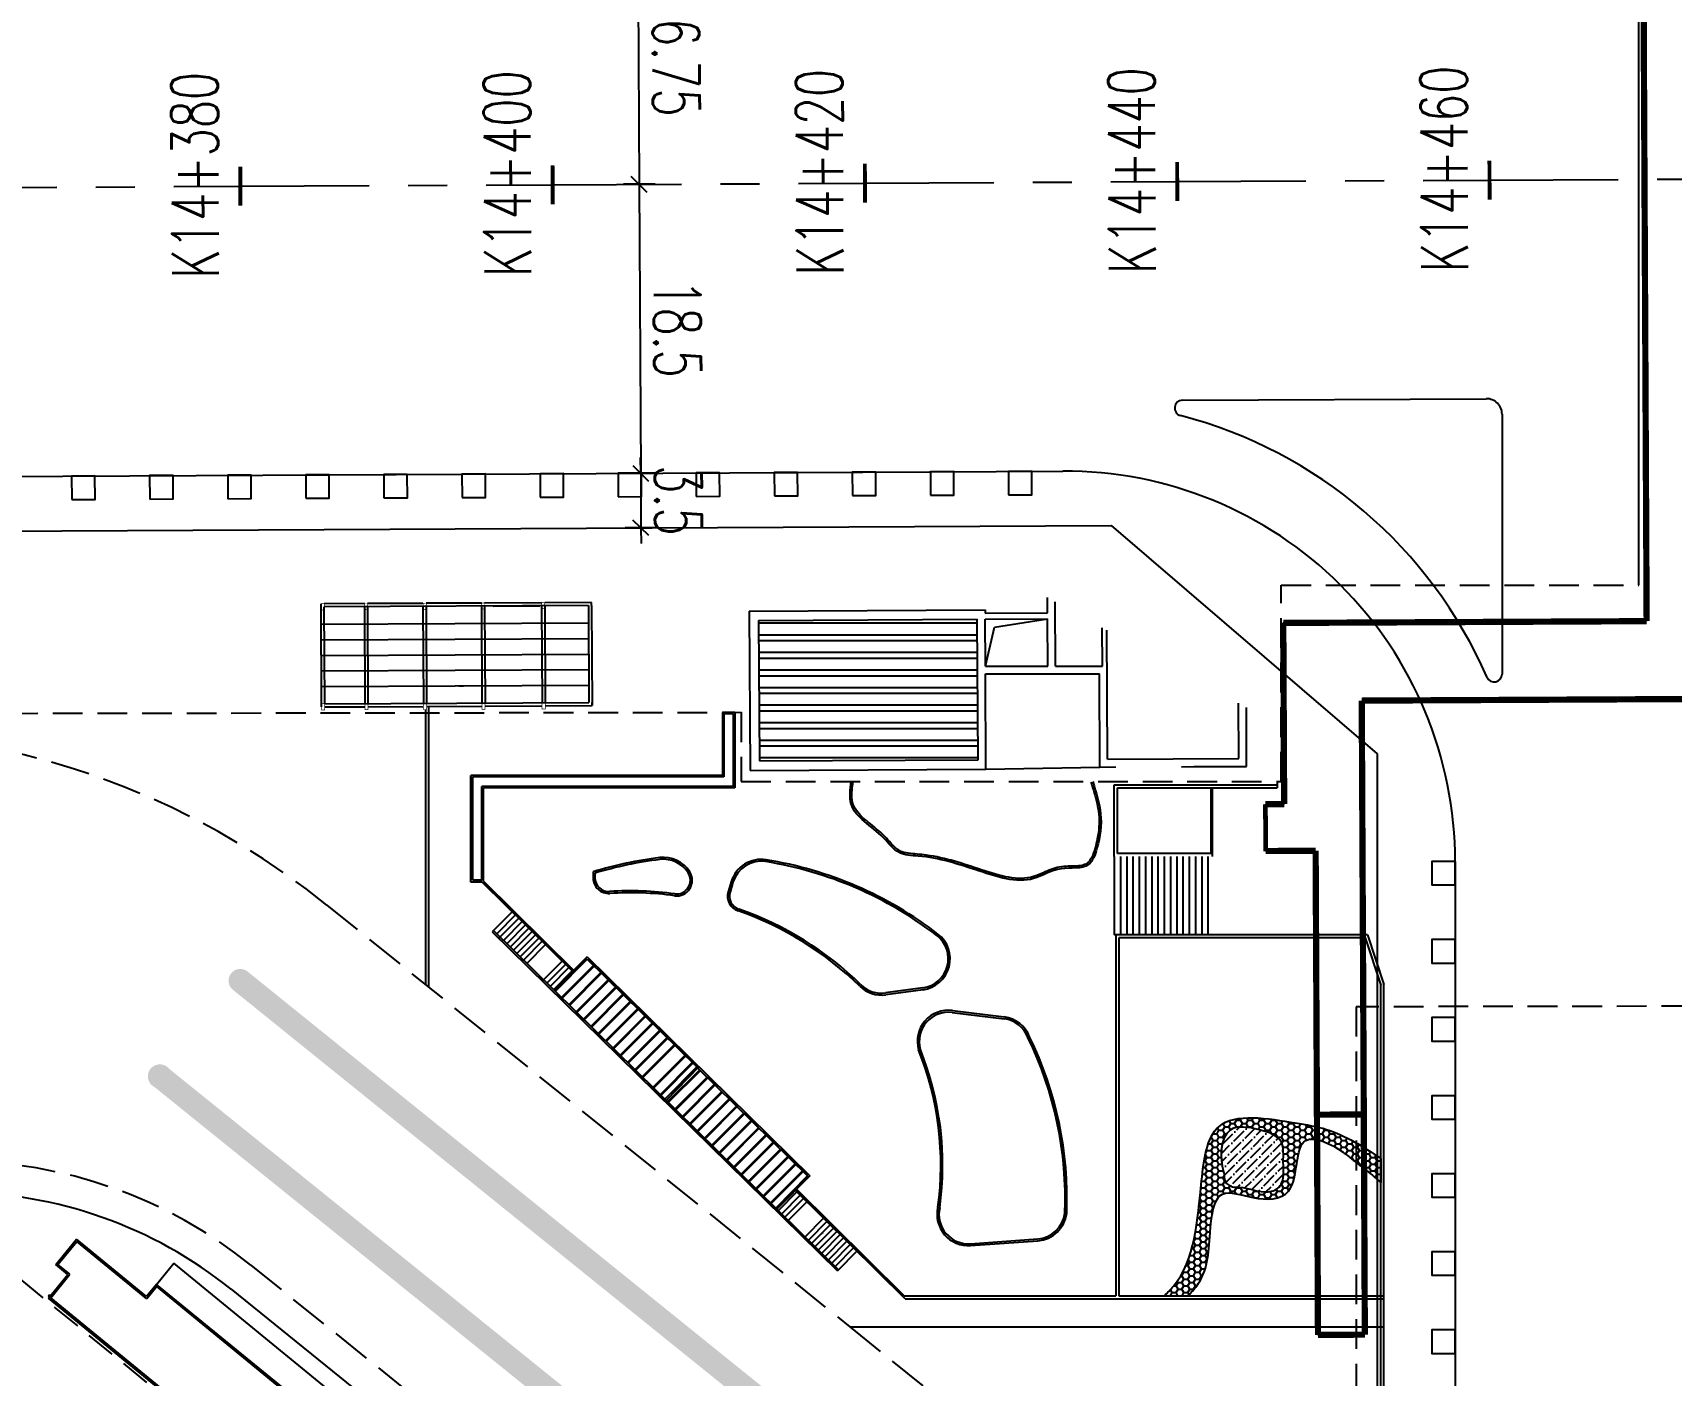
# Model space of a CAD drawing. Extents: x 113363 to 119694, y 18926 to 19620.
# Drawn here: x 118533.9 to 118638.8, y 19212.5 to 19298.4 of the extents above; entities that cross this region are included whole.
import ezdxf
from ezdxf.enums import TextEntityAlignment as Align

# ---------------------------------------------------------------- set-up
doc = ezdxf.new("R2010")
doc.units = 0
for name, pattern in [('CENTER', [2, 1.25, -0.25, 0.25, -0.25]), ('CONTINOUS', [0]), ('DASH', [0.35, 0.25, -0.1]), ('DASHED', [0.75, 0.5, -0.25]), ('HIDDEN', [9.525, 6.35, -3.175])]:
    doc.linetypes.add(name, pattern=pattern)
for name, color, linetype in [('AXIS', 2, 'Continuous'), ('SZ-ZH-DIM', 7, 'Continuous'), ('人行道', 1, 'Continuous'), ('公交站', 3, 'Continuous'), ('地下商业', 7, 'Continuous'), ('地下通道', 6, 'Continuous'), ('构筑物', 41, 'Continuous'), ('标注', 7, 'Continuous'), ('树池绿化', 3, 'Continuous'), ('立道牙', 5, 'Continuous')]:
    doc.layers.add(name, color=color, linetype=linetype)
doc.styles.add('hysztext', font='txtd.shx', dxfattribs={"width": 0.7, "bigfont": 'hztxt.shx'})
doc.styles.add('txtd', font='txtd.shx', dxfattribs={"width": 0.7, "bigfont": 'hztxt.shx'})
doc.dimstyles.get("Standard").update_dxf_attribs({"dimtxt": 3, "dimasz": 1, "dimexe": 1, "dimexo": 0.625, "dimgap": 0.9, "dimtad": 1, "dimdsep": 46, "dimtxsty": 'txtd', "dimblk": 'OBLIQUE', "dimcen": 0.09, "dimclrd": 256, "dimadec": 0, "dimazin": 0, "dimtfac": 1, "dimtix": 1, "dimtmove": 2, "dimatfit": 3, "dimfxl": 1, "dimtolj": 1, "dimtzin": 0, "dimlwd": -1, "dimarcsym": 0})

# ---------------------------------------------------------------- blocks, each defined once
blk = doc.blocks.new('11')
at = {"layer": '树池绿化', "linetype": 'CONTINOUS'}
blk.add_lwpolyline([(0, 0), (1.5, 0), (1.5, 1.5), (0, 1.5)], close=True, dxfattribs=at)
blk = doc.blocks.new('_Oblique')
at = {"color": 0, "linetype": 'ByBlock', "lineweight": -2}
blk.add_line((-0.5, -0.5), (0.5, 0.5), dxfattribs=at)
blk = doc.blocks.new('*U186')
at = {"layer": '标注', "color": 0, "linetype": 'CONTINOUS', "lineweight": -2, "transparency": 16777216}
for p, q in [((118573.68, 19305.48), (118571.66, 19305.47)), ((118573.76, 19288.73), (118571.74, 19288.72))]:
    blk.add_line(p, q, dxfattribs=at)
at = {"layer": '标注', "linetype": 'CONTINOUS', "transparency": 16777216}
blk.add_line((118572.66, 19305.47), (118572.74, 19288.72), dxfattribs=at)
for p, rotation in [((118572.66, 19305.47), 90.28595695224551), ((118572.74, 19288.72), 270.2859569522455)]:
    blk.add_blockref('_Oblique', p, dxfattribs=dict(at, rotation=rotation))
at = {"layer": '标注', "color": 0, "linetype": 'CONTINOUS', "transparency": 16777216, "insert": (118575.1, 19297.11), "char_height": 3, "width": 0.000000001, "attachment_point": 5, "rotation": 270.286, "style": 'txtd'}
blk.add_mtext('\\A1;16.75', dxfattribs=at)
blk = doc.blocks.new('*U187')
at = {"layer": '标注', "color": 0, "linetype": 'CONTINOUS', "lineweight": -2, "transparency": 16777216}
for p, q in [((118573.76, 19288.73), (118571.74, 19288.72)), ((118573.85, 19270.23), (118571.84, 19270.22))]:
    blk.add_line(p, q, dxfattribs=at)
at = {"layer": '标注', "linetype": 'CONTINOUS', "transparency": 16777216}
blk.add_line((118572.74, 19288.72), (118572.84, 19270.22), dxfattribs=at)
for p, rotation in [((118572.74, 19288.72), 90.28595695224551), ((118572.84, 19270.22), 270.2859569522455)]:
    blk.add_blockref('_Oblique', p, dxfattribs=dict(at, rotation=rotation))
at = {"layer": '标注', "color": 0, "linetype": 'CONTINOUS', "transparency": 16777216, "insert": (118575.19, 19279.48), "char_height": 3, "width": 0.000000001, "attachment_point": 5, "rotation": 270.286, "style": 'txtd'}
blk.add_mtext('\\A1;18.5', dxfattribs=at)
blk = doc.blocks.new('*U188')
at = {"layer": '标注', "linetype": 'CONTINOUS', "transparency": 16777216}
for p, q in [((118572.84, 19270.22), (118572.83, 19271.22)), ((118572.84, 19270.22), (118572.85, 19266.72)), ((118572.85, 19266.72), (118572.86, 19265.72))]:
    blk.add_line(p, q, dxfattribs=at)
at = {"layer": '标注', "color": 0, "linetype": 'CONTINOUS', "lineweight": -2, "transparency": 16777216}
for p, q in [((118573.85, 19270.23), (118571.84, 19270.22)), ((118573.87, 19266.73), (118571.85, 19266.72))]:
    blk.add_line(p, q, dxfattribs=at)
at = {"layer": '标注', "linetype": 'CONTINOUS', "transparency": 16777216}
for p, rotation in [((118572.84, 19270.22), 270.2859569522455), ((118572.85, 19266.72), 90.28595695224551)]:
    blk.add_blockref('_Oblique', p, dxfattribs=dict(at, rotation=rotation))
at = {"layer": '标注', "color": 0, "linetype": 'CONTINOUS', "transparency": 16777216, "insert": (118575.25, 19268.48), "char_height": 3, "width": 0.000000001, "attachment_point": 5, "rotation": 270.286, "style": 'txtd'}
blk.add_mtext('\\A1;3.5', dxfattribs=at)

msp = doc.modelspace()

# ---------------------------------------------------------------- hatches: boundary and pattern name
at = {"layer": '公交站', "linetype": 'Continuous'}
h = msp.add_hatch(color=256, dxfattribs=at)
edge = h.paths.add_edge_path()
edge.add_arc((118547.194, 19237.727), 0.75, 51.10902, 231.10902)
edge.add_line((118546.723, 19237.143), (118581.207, 19209.327))
edge.add_arc((118581.678, 19209.911), 0.75, 231.10902, 411.10902)
edge.add_line((118582.149, 19210.494), (118547.665, 19238.31))
edge = h.paths.add_edge_path()
edge.add_arc((118542.046, 19231.601), 0.767, 38.94951, 243.26853)
edge.add_line((118541.701, 19230.916), (118576.185, 19203.1))
edge.add_arc((118576.655, 19203.684), 0.75, 231.10902, 411.10902)
edge.add_line((118577.126, 19204.268), (118542.642, 19232.084))
at = {"layer": '构筑物'}
h = msp.add_hatch(dxfattribs=at)
h.set_pattern_fill('ANSI32', color=256, scale=3, angle=315, style=0)
h.set_pattern_definition([(0, (118152.7199, 19171.0062), (3e-16, 1.125), []), (0, (118153.0949, 19170.6312), (3e-16, 1.125), [])])
h.paths.add_polyline_path([(118594.397, 19260.865), (118580.394, 19260.796), (118580.439, 19251.796), (118594.442, 19251.866)])
h.paths.add_polyline_path([(118584.382, 19255.204), (118590.328, 19255.204), (118590.328, 19256.554), (118584.382, 19256.554)], flags=24)
h = msp.add_hatch(dxfattribs=at)
h.set_pattern_fill('HONEY', color=256, scale=2, style=0)
h.set_pattern_definition([(0, (0, 0), (0.375, 0.21650635), [0.25, -0.5]), (120, (0, 0), (-0.3749999992, 0.2165063514), [0.25, -0.5]), (60, (0, 0), (8e-10, 0.4330127014), [-0.5, 0.25])])
edge = h.paths.add_edge_path(flags=16)
edge.add_spline(control_points=[(118610.163, 19225.501), (118609.897, 19226.357), (118609.983, 19228.637), (118612.381, 19228.258), (118614.119, 19227.654), (118613.929, 19226.072), (118614.1, 19225.044), (118613.581, 19224.271), (118612.506, 19224.084), (118611.593, 19224.545), (118610.71, 19224.471), (118610.151, 19224.832), (118610.228, 19225.291), (118610.163, 19225.501)], knot_values=[0, 0, 0, 0, 2.6905769, 4.5544043, 6.1769645, 7.4825044, 8.7718297, 9.228989, 10.1174784, 11.713713, 12.1901393, 12.7495499, 13.4083202, 13.4083202, 13.4083202, 13.4083202], degree=3, periodic=0)
edge = h.paths.add_edge_path()
edge.add_spline(control_points=[(118606.372, 19217.554), (118606.581, 19217.747), (118608.351, 19219.571), (118608.548, 19223.553), (118609.337, 19229.59), (118613.914, 19228.742), (118617.388, 19228.201), (118619.108, 19227.094), (118620.239, 19226.344)], knot_values=[14.6015133, 14.6015133, 14.6015133, 14.6015133, 15.4687431, 22.4619912, 26.0864205, 30.9927384, 33.028837, 36.9846257, 36.9846257, 36.9846257, 36.9846257], degree=3, periodic=0)
edge.add_line((118620.239, 19226.344), (118620.239, 19224.8))
edge.add_spline(control_points=[(118620.239, 19224.8), (118619.882, 19225.109), (118619.281, 19225.629), (118618.438, 19226.252), (118617.419, 19227.104), (118614.463, 19228.536), (118615.225, 19223.73), (118612.157, 19223.637), (118609.574, 19224.67), (118609.233, 19221.01), (118609.144, 19218.895), (118608.095, 19217.766), (118607.925, 19217.554)], knot_values=[21.4843171, 21.4843171, 21.4843171, 21.4843171, 22.9055768, 23.8737257, 24.5858507, 27.0775709, 30.5145027, 32.8302125, 34.7859154, 37.4053527, 40.8965799, 41.680464, 41.680464, 41.680464, 41.680464], degree=3, periodic=0)
edge.add_line((118607.925, 19217.554), (118606.372, 19217.554))
h = msp.add_hatch(dxfattribs=at)
h.set_pattern_fill('ANSI36', color=256, scale=3, style=0)
h.set_pattern_definition([(45, (-771.05336, 0), (0.1988737822, 0.7292038681), [0.9375, -0.1875, 0, -0.1875])])
edge = h.paths.add_edge_path()
edge.add_spline(control_points=[(118610.163, 19225.501), (118609.897, 19226.357), (118609.983, 19228.637), (118612.381, 19228.258), (118614.119, 19227.654), (118613.929, 19226.072), (118614.1, 19225.044), (118613.581, 19224.271), (118612.506, 19224.084), (118611.593, 19224.545), (118610.71, 19224.471), (118610.151, 19224.832), (118610.228, 19225.291), (118610.163, 19225.501)], knot_values=[0, 0, 0, 0, 2.6905769, 4.5544043, 6.1769645, 7.4825044, 8.7718297, 9.228989, 10.1174784, 11.713713, 12.1901393, 12.7495499, 13.4083202, 13.4083202, 13.4083202, 13.4083202], degree=3, periodic=0)
h = msp.add_hatch(dxfattribs=at)
h.set_pattern_fill('ANSI31', color=256, scale=0.05, angle=-39.26678, style=0)
h.set_pattern_definition([(5.733219, (118435.8324924, 19269.611213), (-0.00062435403, 0.00621873637), [])])
h.paths.add_polyline_path([(118535.035, 19217.513, 1), (118534.958, 19217.576, 1)])

# ---------------------------------------------------------------- linework, layer by layer
at = {"layer": 'AXIS', "color": 211, "linetype": 'CENTER', "ltscale": 10}
msp.add_line((113543.008, 19263.619), (119536.495, 19293.532), dxfattribs=at)
at = {"layer": 'SZ-ZH-DIM'}
for points in [[(118567.195, 19289.944, 0.25, 0.25, 0), (118567.207, 19287.444, 0.25, 0.25, 0)], [(118587.195, 19290.044, 0.25, 0.25, 0), (118587.207, 19287.544, 0.25, 0.25, 0)], [(118607.194, 19290.144, 0.25, 0.25, 0), (118607.207, 19287.644, 0.25, 0.25, 0)], [(118627.194, 19290.244, 0.25, 0.25, 0), (118627.207, 19287.744, 0.25, 0.25, 0)], [(118547.195, 19289.845, 0.25, 0.25, 0), (118547.208, 19287.345, 0.25, 0.25, 0)]]:
    msp.add_lwpolyline(points, format="xyseb", dxfattribs=at)
at = {"layer": '人行道', "ltscale": 10}
for p, q in [((118500.787, 19266.363), (118602.966, 19266.873)), ((118602.966, 19266.873), (118620, 19252.244)), ((118620, 19252.244), (118620, 19185.531)), ((118546.611, 19217.962), (118570.217, 19198.92))]:
    msp.add_line(p, q, dxfattribs=at)
msp.add_arc((118529.032, 19196.168), 28, 51.10902, 90, dxfattribs=at)
at = {"layer": '地下商业'}
for p, q in [((118535.377, 19219.547), (118536.706, 19221.173)), ((118541.196, 19217.502), (118536.706, 19221.173)), ((118534.917, 19217.405), (118536.151, 19218.914)), ((118536.151, 19218.914), (118535.377, 19219.547)), ((118541.829, 19218.276), (118541.196, 19217.502)), ((118550.771, 19210.966), (118541.829, 19218.276)), ((118548.195, 19206.55), (118534.917, 19217.405))]:
    msp.add_line(p, q, dxfattribs=at)
at = {"layer": '地下商业', "color": 6, "linetype": 'HIDDEN', "ltscale": 0.3}
for points in [[(118636.766, 19263.994), (118636.766, 19314.393), (118613.833, 19314.281), (118613.717, 19334.468), (118601.746, 19334.407), (118601.798, 19324.19), (118596.199, 19324.163), (118596.242, 19315.38), (118477.718, 19314.783), (118477.59, 19340.383), (118615.684, 19341.078), (118615.596, 19358.577), (118619.596, 19358.597), (118619.788, 19320.31), (118638.132, 19320.399), (118638.13, 19323.399), (118642.13, 19323.419), (118642.132, 19320.419), (118660.232, 19320.507), (118660.128, 19341.91)], [(118697.278, 19314.687), (118643.765, 19314.427), (118643.765, 19263.049), (118741.066, 19263.049), (118741.066, 19241.649), (118677.266, 19241.649), (118677.266, 19236.149), (118618.667, 19236.054), (118618.666, 19174.02), (118587.668, 19174.02), (118529.478, 19221.592), (118529.479, 19254.841), (118579.267, 19254.91), (118579.267, 19254.91), (118579.267, 19254.91), (118579.27, 19250.47), (118613.866, 19250.47), (118613.866, 19263.049), (118636.766, 19263.049), (118636.766, 19314.393), (118621.532, 19314.318)]]:
    msp.add_lwpolyline(points, dxfattribs=at)
at = {"layer": '地下通道', "linetype": 'DASHED', "ltscale": 3}
for points in [[(118637.262, 19260.748, 0.4, 0.4, 0), (118636.997, 19314.897, 0.4, 0.4, 0)], [(118613.992, 19260.634, 0.4, 0.4, 0), (118637.262, 19260.748, 0.4, 0.4, 0)], [(118614.049, 19249.035, 0.4, 0.4, 0), (118613.992, 19260.634, 0.4, 0.4, 0)], [(118619.017, 19255.659, 0.4, 0.4, 0), (118663.967, 19255.879, 0.4, 0.4, 0)], [(118619.148, 19229.159, 0.4, 0.4, 0), (118619.017, 19255.659, 0.4, 0.4, 0)], [(118612.849, 19249.029, 0.4, 0.4, 0), (118614.049, 19249.035, 0.4, 0.4, 0)], [(118612.849, 19249.029, 0.3, 0.3, 0), (118612.864, 19246, 0.3, 0.3, 0)], [(118612.864, 19246.029, 0.4, 0.4, 0), (118616.064, 19246.044, 0.4, 0.4, 0)], [(118616.148, 19229.145, 0.4, 0.4, 0), (118616.064, 19246.044, 0.4, 0.4, 0)]]:
    msp.add_lwpolyline(points, format="xyseb", dxfattribs=at)
for points in [[(118637.262, 19260.748), (118636.997, 19314.897)], [(118613.992, 19260.634), (118637.262, 19260.748)], [(118614.049, 19249.035), (118613.992, 19260.634)], [(118619.017, 19255.659), (118663.967, 19255.879)], [(118619.148, 19229.159), (118619.017, 19255.659)], [(118612.849, 19249.029), (118614.049, 19249.035)], [(118612.849, 19249.029), (118612.864, 19246)], [(118612.864, 19246.029), (118616.064, 19246.044)], [(118616.148, 19229.145), (118616.064, 19246.044)]]:
    msp.add_lwpolyline(points, dxfattribs=at)
at = {"layer": '地下通道', "linetype": 'Continuous'}
for points in [[(118616.148, 19229.145, 0.4, 0.4, 0), (118619.148, 19229.159, 0.4, 0.4, 0)], [(118616.215, 19215.045, 0.4, 0.4, 0), (118616.148, 19229.145, 0.4, 0.4, 0)], [(118619.215, 19215.059, 0.4, 0.4, 0), (118619.148, 19229.159, 0.4, 0.4, 0)], [(118616.215, 19215.045, 0.4, 0.4, 0), (118619.215, 19215.059, 0.4, 0.4, 0)]]:
    msp.add_lwpolyline(points, format="xyseb", dxfattribs=at)
for points in [[(118616.148, 19229.145), (118619.148, 19229.159)], [(118616.215, 19215.045), (118616.148, 19229.145)], [(118619.215, 19215.059), (118619.148, 19229.159)], [(118616.215, 19215.045), (118619.215, 19215.059)]]:
    msp.add_lwpolyline(points, dxfattribs=at)
at = {"layer": '构筑物'}
for p, q in [((118552.407, 19255.257), (118552.374, 19261.857)), ((118555.144, 19261.871), (118552.574, 19261.858)), ((118569.495, 19261.743), (118552.575, 19261.658)), ((118552.606, 19255.458), (118552.575, 19261.658)), ((118555.145, 19261.671), (118555.176, 19255.471)), ((118558.894, 19261.889), (118555.344, 19261.872)), ((118555.345, 19261.672), (118555.376, 19255.472)), ((118558.895, 19261.689), (118558.926, 19255.49)), ((118562.644, 19261.908), (118559.094, 19261.89)), ((118559.095, 19261.69), (118559.126, 19255.491)), ((118562.645, 19261.708), (118562.676, 19255.508)), ((118566.494, 19261.928), (118562.844, 19261.909)), ((118562.845, 19261.709), (118562.876, 19255.509)), ((118563.39, 19261.712), (118566.39, 19261.727)), ((118566.495, 19261.728), (118566.526, 19255.528)), ((118569.694, 19261.944), (118566.694, 19261.929)), ((118566.695, 19261.729), (118566.726, 19255.529)), ((118569.495, 19261.743), (118569.526, 19255.543)), ((118569.695, 19261.744), (118569.694, 19261.944)), ((118569.695, 19261.744), (118569.727, 19255.344)), ((118598.892, 19261.289), (118598.888, 19262.27)), ((118599.412, 19257.868), (118599.392, 19261.991)), ((118552.38, 19260.557), (118569.5, 19260.643)), ((118579.791, 19261.393), (118594.897, 19261.468)), ((118579.791, 19261.393), (118579.842, 19251.193)), ((118580.394, 19260.796), (118594.397, 19260.865)), ((118580.394, 19260.796), (118580.439, 19251.796)), ((118594.442, 19251.866), (118594.397, 19260.865)), ((118594.897, 19261.468), (118594.897, 19261.268)), ((118594.897, 19261.268), (118598.895, 19261.288)), ((118594.897, 19260.868), (118598.897, 19260.888)), ((118594.912, 19257.868), (118594.897, 19260.868)), ((118595.504, 19260.371), (118598.897, 19260.888)), ((118598.912, 19257.868), (118598.897, 19260.888)), ((118552.385, 19259.557), (118569.505, 19259.643)), ((118594.912, 19257.868), (118595.504, 19260.371)), ((118602.412, 19257.868), (118602.4, 19260.328)), ((118602.742, 19251.907), (118602.701, 19260.162)), ((118552.39, 19258.557), (118569.51, 19258.643)), ((118552.395, 19257.557), (118569.515, 19257.643)), ((118594.912, 19257.868), (118598.912, 19257.868)), ((118599.412, 19257.868), (118602.412, 19257.868)), ((118552.4, 19256.557), (118569.52, 19256.643)), ((118561.198, 19256.607), (118561.488, 19256.607)), ((118594.945, 19251.268), (118594.915, 19257.368)), ((118594.915, 19257.368), (118602.215, 19257.368)), ((118602.245, 19251.404), (118602.215, 19257.368)), ((118552.606, 19255.458), (118569.526, 19255.543)), ((118569.727, 19255.344), (118569.726, 19255.544)), ((118611.142, 19251.949), (118611.124, 19255.505)), ((118552.607, 19255.257), (118555.177, 19255.271)), ((118555.377, 19255.272), (118558.927, 19255.29)), ((118559.083, 19237.452), (118559.083, 19255.09)), ((118559.127, 19255.291), (118562.677, 19255.308)), ((118559.283, 19237.29), (118559.283, 19255.291)), ((118562.877, 19255.309), (118566.527, 19255.328)), ((118566.727, 19255.329), (118569.727, 19255.344)), ((118578.07, 19254.909), (118578.07, 19250.87)), ((118578.87, 19254.909), (118578.07, 19254.909)), ((118578.17, 19254.809), (118578.17, 19250.77)), ((118578.77, 19254.809), (118578.17, 19254.809)), ((118578.77, 19254.809), (118578.77, 19250.17)), ((118578.87, 19254.909), (118578.87, 19250.07)), ((118611.645, 19251.451), (118611.626, 19255.227)), ((118579.842, 19251.193), (118594.945, 19251.268)), ((118580.439, 19251.796), (118594.442, 19251.866)), ((118594.945, 19251.268), (118602.245, 19251.404)), ((118602.245, 19251.404), (118603.266, 19251.409)), ((118602.742, 19251.907), (118611.142, 19251.949)), ((118607.466, 19251.43), (118611.641, 19251.451)), ((118608.266, 19251.434), (118611.641, 19251.451)), ((118561.966, 19244.035), (118561.966, 19250.87)), ((118578.07, 19250.87), (118561.966, 19250.87)), ((118562.086, 19244.155), (118562.086, 19250.77)), ((118578.17, 19250.77), (118562.086, 19250.77)), ((118562.666, 19244.155), (118562.666, 19250.17)), ((118578.77, 19250.17), (118562.666, 19250.17)), ((118603.166, 19250.27), (118613.6, 19250.27)), ((118603.166, 19245.67), (118603.166, 19250.27)), ((118613.6, 19250.47), (118613.6, 19250.07)), ((118562.766, 19244.099), (118562.766, 19250.07)), ((118578.87, 19250.07), (118562.766, 19250.07)), ((118603.366, 19250.07), (118613.6, 19250.07)), ((118603.366, 19245.87), (118603.366, 19250.07)), ((118609.367, 19245.87), (118609.367, 19250.07)), ((118609.467, 19245.67), (118609.467, 19250.07)), ((118603.166, 19245.67), (118603.166, 19240.67)), ((118609.367, 19245.87), (118603.366, 19245.87)), ((118603.566, 19245.67), (118603.566, 19240.67)), ((118603.966, 19245.67), (118603.966, 19240.67)), ((118604.366, 19245.67), (118604.366, 19240.67)), ((118604.766, 19245.67), (118604.766, 19240.67)), ((118605.166, 19245.67), (118605.166, 19240.67)), ((118605.566, 19245.67), (118605.566, 19240.67)), ((118605.966, 19245.67), (118605.966, 19240.67)), ((118606.366, 19245.67), (118606.366, 19240.67)), ((118606.766, 19245.67), (118606.766, 19240.67)), ((118607.166, 19245.67), (118607.166, 19240.67)), ((118607.566, 19245.67), (118607.566, 19240.67)), ((118607.966, 19245.67), (118607.966, 19240.67)), ((118608.366, 19245.67), (118608.366, 19240.67)), ((118608.766, 19245.67), (118608.766, 19240.67)), ((118609.166, 19245.67), (118609.166, 19240.67)), ((118562.689, 19244.035), (118561.966, 19244.035)), ((118562.666, 19244.155), (118562.086, 19244.155)), ((118562.689, 19244.035), (118568.484, 19238.314)), ((118562.766, 19244.099), (118568.554, 19238.385)), ((118569.794, 19244.701), (118569.794, 19244.312)), ((118569.914, 19244.612), (118569.914, 19244.312)), ((118578.636, 19244.062), (118578.446, 19243.423)), ((118578.751, 19244.028), (118578.561, 19243.389)), ((118564.604, 19242.144), (118563.338, 19240.862)), ((118564.817, 19241.933), (118563.622, 19240.723)), ((118565.031, 19241.722), (118563.766, 19240.441)), ((118563.338, 19240.862), (118585.434, 19219.141)), ((118563.408, 19240.933), (118585.504, 19219.212)), ((118565.244, 19241.511), (118564.05, 19240.302)), ((118565.458, 19241.301), (118564.263, 19240.091)), ((118565.671, 19241.09), (118564.477, 19239.88)), ((118565.885, 19240.879), (118564.69, 19239.67)), ((118566.098, 19240.668), (118564.904, 19239.459)), ((118603.266, 19240.67), (118603.166, 19240.67)), ((118603.266, 19240.67), (118603.266, 19217.554)), ((118619.381, 19240.67), (118603.266, 19240.67)), ((118619.381, 19240.67), (118620.439, 19237.476)), ((118566.312, 19240.457), (118565.117, 19239.248)), ((118566.525, 19240.247), (118565.33, 19239.037)), ((118566.738, 19240.036), (118565.544, 19238.826)), ((118603.466, 19240.47), (118603.466, 19217.554)), ((118619.237, 19240.47), (118603.466, 19240.47)), ((118619.237, 19240.47), (118620.239, 19237.443)), ((118567.807, 19238.983), (118566.613, 19237.774)), ((118568.021, 19238.772), (118566.826, 19237.563)), ((118569.402, 19239.248), (118567.299, 19237.108)), ((118569.403, 19239.106), (118567.37, 19237.038)), ((118569.814, 19238.702), (118567.763, 19236.652)), ((118569.857, 19238.66), (118567.806, 19236.61)), ((118569.402, 19239.248), (118583.664, 19225.227)), ((118569.403, 19239.106), (118576.427, 19232.201)), ((118568.234, 19238.562), (118567.039, 19237.352)), ((118568.448, 19238.351), (118567.253, 19237.141)), ((118570.284, 19238.24), (118568.234, 19236.189)), ((118570.327, 19238.198), (118568.277, 19236.147)), ((118570.755, 19237.777), (118568.704, 19235.726)), ((118570.798, 19237.735), (118568.747, 19235.684)), ((118571.226, 19237.314), (118569.175, 19235.264)), ((118571.269, 19237.272), (118569.218, 19235.222)), ((118571.697, 19236.852), (118569.646, 19234.801)), ((118571.739, 19236.81), (118569.689, 19234.759)), ((118590.91, 19237.264), (118588.516, 19236.938)), ((118590.926, 19237.145), (118588.532, 19236.82)), ((118620.239, 19193), (118620.239, 19237.443)), ((118620.439, 19192.8), (118620.439, 19237.476)), ((118572.167, 19236.389), (118570.117, 19234.338)), ((118572.21, 19236.347), (118570.159, 19234.296)), ((118572.638, 19235.926), (118570.587, 19233.876)), ((118572.681, 19235.884), (118570.63, 19233.834)), ((118573.109, 19235.464), (118571.058, 19233.413)), ((118573.151, 19235.422), (118571.101, 19233.371)), ((118592.79, 19235.698), (118596.109, 19235.286)), ((118592.805, 19235.817), (118596.124, 19235.405)), ((118573.579, 19235.001), (118571.529, 19232.95)), ((118573.622, 19234.959), (118571.571, 19232.908)), ((118574.05, 19234.538), (118571.999, 19232.488)), ((118574.093, 19234.496), (118572.042, 19232.445)), ((118574.521, 19234.076), (118572.47, 19232.025)), ((118574.563, 19234.033), (118572.513, 19231.983)), ((118574.991, 19233.613), (118572.941, 19231.562)), ((118575.034, 19233.571), (118572.983, 19231.52)), ((118575.676, 19232.94), (118573.625, 19230.889)), ((118575.719, 19232.898), (118573.668, 19230.847)), ((118576.147, 19232.477), (118574.096, 19230.426)), ((118576.189, 19232.435), (118574.139, 19230.384)), ((118576.497, 19232.273), (118574.394, 19230.133)), ((118576.569, 19232.202), (118574.466, 19230.063)), ((118576.617, 19232.014), (118574.567, 19229.964)), ((118576.66, 19231.972), (118574.609, 19229.922)), ((118577.088, 19231.552), (118575.037, 19229.501)), ((118577.131, 19231.51), (118575.08, 19229.459)), ((118576.499, 19232.131), (118583.523, 19225.226)), ((118577.559, 19231.089), (118575.508, 19229.038)), ((118577.601, 19231.047), (118575.551, 19228.996)), ((118578.029, 19230.626), (118575.979, 19228.576)), ((118578.072, 19230.584), (118576.021, 19228.534)), ((118578.5, 19230.164), (118576.449, 19228.113)), ((118578.543, 19230.122), (118576.492, 19228.071)), ((118578.971, 19229.701), (118576.92, 19227.65)), ((118579.014, 19229.659), (118576.963, 19227.608)), ((118579.441, 19229.238), (118577.391, 19227.188)), ((118579.484, 19229.196), (118577.434, 19227.146)), ((118579.912, 19228.776), (118577.861, 19226.725)), ((118579.955, 19228.733), (118577.904, 19226.683)), ((118580.383, 19228.313), (118578.332, 19226.262)), ((118580.426, 19228.271), (118578.375, 19226.22)), ((118580.853, 19227.85), (118578.803, 19225.799)), ((118580.896, 19227.808), (118578.846, 19225.757)), ((118581.308, 19227.371), (118579.258, 19225.321)), ((118581.351, 19227.329), (118579.3, 19225.279)), ((118581.779, 19226.909), (118579.728, 19224.858)), ((118581.822, 19226.867), (118579.771, 19224.816)), ((118582.25, 19226.446), (118580.199, 19224.395)), ((118582.292, 19226.404), (118580.242, 19224.353)), ((118582.72, 19225.983), (118580.67, 19223.933)), ((118620.239, 19226.344), (118620.239, 19224.8)), ((118582.763, 19225.941), (118580.712, 19223.891)), ((118583.191, 19225.521), (118581.14, 19223.47)), ((118583.234, 19225.479), (118581.183, 19223.428)), ((118583.523, 19225.226), (118581.49, 19223.158)), ((118583.664, 19225.227), (118581.561, 19223.088)), ((118582.844, 19224.203), (118581.649, 19222.994)), ((118583.057, 19223.992), (118581.863, 19222.783)), ((118589.783, 19217.354), (118582.75, 19224.297)), ((118589.723, 19217.554), (118582.82, 19224.368)), ((118583.271, 19223.781), (118582.076, 19222.572)), ((118583.484, 19223.571), (118582.289, 19222.361)), ((118584.553, 19222.518), (118583.358, 19221.309)), ((118584.766, 19222.307), (118583.572, 19221.098)), ((118584.98, 19222.096), (118583.785, 19220.887)), ((118585.193, 19221.886), (118583.999, 19220.676)), ((118535.518, 19219.561), (118536.72, 19221.032)), ((118541.211, 19217.361), (118536.72, 19221.032)), ((118585.407, 19221.675), (118584.212, 19220.465)), ((118584.494, 19221.605), (118584.403, 19221.512)), ((118585.62, 19221.464), (118584.425, 19220.255)), ((118585.833, 19221.253), (118584.639, 19220.044)), ((118586.047, 19221.042), (118584.852, 19219.833)), ((118586.26, 19220.832), (118585.076, 19219.633)), ((118593.957, 19220.884), (118598.271, 19221.194)), ((118593.965, 19220.764), (118598.28, 19221.074)), ((118586.474, 19220.621), (118585.29, 19219.422)), ((118586.687, 19220.41), (118585.434, 19219.141)), ((118535.058, 19217.419), (118536.292, 19218.928)), ((118536.292, 19218.928), (118535.518, 19219.561)), ((118541.829, 19218.276), (118542.937, 19219.631)), ((118553.416, 19211.065), (118542.937, 19219.631)), ((118541.844, 19218.136), (118541.211, 19217.361)), ((118550.631, 19210.952), (118541.844, 19218.136)), ((118548.18, 19206.69), (118535.058, 19217.419)), ((118589.723, 19217.554), (118603.266, 19217.554)), ((118589.783, 19217.354), (118620.439, 19217.354)), ((118603.466, 19217.554), (118620.439, 19217.554)), ((118606.372, 19217.554), (118607.925, 19217.554)), ((118586.23, 19215.554), (118620.439, 19215.554))]:
    msp.add_line(p, q, dxfattribs=at)
for points in [[(118552.391, 19261.465, 0.04, 0.04, 0), (118552.591, 19261.466, 0.04, 0.04, 0), (118552.589, 19261.866, 0.04, 0.04, 0), (118552.389, 19261.865, 0.04, 0.04, 0)], [(118555.161, 19261.479, 0.04, 0.04, 0), (118555.361, 19261.48, 0.04, 0.04, 0), (118555.359, 19261.88, 0.04, 0.04, 0), (118555.159, 19261.879, 0.04, 0.04, 0)], [(118558.911, 19261.498, 0.04, 0.04, 0), (118559.111, 19261.499, 0.04, 0.04, 0), (118559.109, 19261.899, 0.04, 0.04, 0), (118558.909, 19261.898, 0.04, 0.04, 0)], [(118562.661, 19261.517, 0.04, 0.04, 0), (118562.861, 19261.518, 0.04, 0.04, 0), (118562.859, 19261.918, 0.04, 0.04, 0), (118562.659, 19261.917, 0.04, 0.04, 0)], [(118566.495, 19261.539, 0.04, 0.04, 0), (118566.695, 19261.54, 0.04, 0.04, 0), (118566.693, 19261.94, 0.04, 0.04, 0), (118566.493, 19261.939, 0.04, 0.04, 0)], [(118552.406, 19255.457, 0.04, 0.04, 0), (118552.606, 19255.458, 0.04, 0.04, 0), (118552.608, 19255.058, 0.04, 0.04, 0), (118552.408, 19255.057, 0.04, 0.04, 0)], [(118555.176, 19255.471, 0.04, 0.04, 0), (118555.376, 19255.472, 0.04, 0.04, 0), (118555.378, 19255.072, 0.04, 0.04, 0), (118555.178, 19255.071, 0.04, 0.04, 0)], [(118558.926, 19255.49, 0.04, 0.04, 0), (118559.126, 19255.491, 0.04, 0.04, 0), (118559.128, 19255.091, 0.04, 0.04, 0), (118558.928, 19255.09, 0.04, 0.04, 0)], [(118562.676, 19255.508, 0.04, 0.04, 0), (118562.876, 19255.509, 0.04, 0.04, 0), (118562.878, 19255.109, 0.04, 0.04, 0), (118562.678, 19255.108, 0.04, 0.04, 0)], [(118566.526, 19255.528, 0.04, 0.04, 0), (118566.726, 19255.529, 0.04, 0.04, 0), (118566.728, 19255.129, 0.04, 0.04, 0), (118566.528, 19255.128, 0.04, 0.04, 0)]]:
    msp.add_lwpolyline(points, format="xyseb", close=True, dxfattribs=at)
msp.add_lwpolyline([(118620.239, 19226.344), (118620.239, 19224.8)], dxfattribs=at)
msp.add_circle((118534.997, 19217.545), 0.05, dxfattribs=at)
for centre, radius, start, end in [((118576.975, 19221.337), 24.442, 96.84748, 107.08413), ((118576.975, 19221.337), 24.322, 96.84748, 106.8754), ((118574.299, 19243.619), 2, 32.53513, 96.84748), ((118574.299, 19243.619), 1.88, 32.53513, 96.84748), ((118580.553, 19243.492), 2, 80.82472, 163.44691), ((118580.553, 19243.492), 1.88, 80.82472, 163.44691), ((118576.975, 19221.337), 24.322, 52.43699, 80.82472), ((118576.975, 19221.337), 24.442, 52.43699, 80.82472), ((118570.794, 19244.312), 1, 180, 273.64046), ((118570.794, 19244.312), 0.88, 180, 273.64046), ((118575.142, 19244.157), 1, 262.28217, 32.53513), ((118575.142, 19244.157), 0.88, 262.28217, 32.53513), ((118572.19, 19222.374), 21.102, 82.28217, 93.64046), ((118572.19, 19222.374), 20.982, 82.28217, 93.64046), ((118579.405, 19243.139), 1, 163.44691, 250.83956), ((118579.405, 19243.139), 0.88, 163.44691, 250.83956), ((118572.19, 19222.374), 20.982, 45.62535, 70.83956), ((118572.19, 19222.374), 21.102, 45.62535, 70.83956), ((118590.656, 19239.127), 2, 277.74264, 52.43699), ((118590.656, 19239.127), 1.88, 277.74264, 52.43699), ((118588.263, 19238.801), 2, 225.62535, 277.74264), ((118588.263, 19238.801), 1.88, 225.62535, 277.74264), ((118592.558, 19233.833), 2, 82.92399, 195.74179), ((118592.558, 19233.833), 1.88, 82.92399, 195.74179), ((118595.877, 19233.421), 1.88, 20.60996, 82.92399), ((118595.877, 19233.421), 2, 20.60996, 82.92399), ((118572.277, 19225.914), 19.902, 352.12216, 21.85359), ((118576.571, 19223.781), 23.449, 357.67906, 26.05822), ((118576.572, 19223.781), 23.568, 357.65414, 26.0313), ((118572.276, 19225.914), 19.784, 352.15346, 21.88912), ((118593.822, 19222.759), 2, 166.8727, 274.10668), ((118593.822, 19222.759), 1.88, 166.8727, 274.10668), ((118598.136, 19223.069), 1.88, 274.10668, 352.74723), ((118598.136, 19223.069), 2, 274.10668, 352.74723)]:
    msp.add_arc(centre, radius, start, end, dxfattribs=at)
for points, knots in [([(118601.79, 19250.47), (118602.007, 19249.786), (118602.453, 19248.381), (118602.232, 19246.593), (118601.57, 19244.741), (118599.621, 19245.145), (118597.563, 19243.729), (118594.236, 19244.845), (118591.605, 19245.707), (118589.241, 19245.765), (118588.143, 19247.404), (118586.062, 19248.405), (118586.254, 19249.966), (118586.316, 19250.47)], [0, 0, 0, 0, 2.1145472, 4.3420118, 5.511758, 7.2920921, 9.1612214, 12.7150322, 16.7086906, 17.9473363, 19.3189588, 22.3172225, 23.7460106, 23.7460106, 23.7460106, 23.7460106]), ([(118601.676, 19250.434), (118601.749, 19250.203), (118601.822, 19249.973), (118602.023, 19249.286), (118602.134, 19248.831), (118602.203, 19248.116), (118602.206, 19247.851), (118602.172, 19247.325), (118602.136, 19247.063), (118602.044, 19246.607), (118601.997, 19246.415), (118601.882, 19246.008), (118601.812, 19245.797), (118601.655, 19245.486), (118601.576, 19245.372), (118601.399, 19245.215), (118601.299, 19245.164), (118601.059, 19245.094), (118600.922, 19245.076), (118600.428, 19245.044), (118600.023, 19245.068), (118599.277, 19244.925), (118598.946, 19244.775), (118598.415, 19244.54), (118598.207, 19244.449), (118597.497, 19244.238), (118596.957, 19244.249), (118595.84, 19244.443), (118595.266, 19244.625), (118593.496, 19245.211), (118592.38, 19245.592), (118590.949, 19245.792), (118590.753, 19245.813), (118590.356, 19245.846), (118590.159, 19245.858), (118589.783, 19245.912), (118589.606, 19245.955), (118589.237, 19246.136), (118589.052, 19246.32), (118588.737, 19246.674), (118588.61, 19246.824), (118588.144, 19247.303), (118587.763, 19247.586), (118587.073, 19248.148), (118586.765, 19248.428), (118586.479, 19248.909), (118586.415, 19249.084), (118586.357, 19249.48), (118586.36, 19249.698), (118586.391, 19250.099), (118586.413, 19250.276), (118586.435, 19250.455)], [0, 0, 0, 0, 0.713122, 0.713122, 2.1393659, 2.1393659, 2.9764229, 2.9764229, 3.7835238, 3.7835238, 4.3557362, 4.3557362, 4.9752653, 4.9752653, 5.4471428, 5.4471428, 5.8911081, 5.8911081, 6.3350734, 6.3350734, 7.3764447, 7.3764447, 8.417816, 8.417816, 9.1276887, 9.1276887, 10.8268074, 10.8268074, 12.5259261, 12.5259261, 16.1941384, 16.1941384, 16.7637823, 16.7637823, 17.3334261, 17.3334261, 17.9263158, 17.9263158, 18.7765953, 18.7765953, 19.3290757, 19.3290757, 20.6078143, 20.6078143, 21.886553, 21.886553, 22.5622398, 22.5622398, 23.2379267, 23.2379267, 23.7460106, 23.7460106, 23.7460106, 23.7460106]), ([(118606.372, 19217.554), (118606.581, 19217.747), (118608.351, 19219.571), (118608.548, 19223.553), (118609.337, 19229.59), (118613.914, 19228.742), (118617.388, 19228.201), (118619.108, 19227.094), (118620.239, 19226.344)], [14.6015133, 14.6015133, 14.6015133, 14.6015133, 15.4687431, 22.4619912, 26.0864205, 30.9927384, 33.028837, 36.9846257, 36.9846257, 36.9846257, 36.9846257]), ([(118610.163, 19225.501), (118609.897, 19226.357), (118609.983, 19228.637), (118612.381, 19228.258), (118614.119, 19227.654), (118613.929, 19226.072), (118614.1, 19225.044), (118613.581, 19224.271), (118612.506, 19224.084), (118611.593, 19224.545), (118610.71, 19224.471), (118610.151, 19224.832), (118610.228, 19225.291), (118610.163, 19225.501)], [0, 0, 0, 0, 2.6905769, 4.5544043, 6.1769645, 7.4825044, 8.7718297, 9.228989, 10.1174784, 11.713713, 12.1901393, 12.7495499, 13.4083202, 13.4083202, 13.4083202, 13.4083202]), ([(118607.925, 19217.554), (118608.095, 19217.766), (118609.144, 19218.895), (118609.233, 19221.01), (118609.574, 19224.67), (118612.157, 19223.637), (118615.225, 19223.73), (118614.463, 19228.536), (118617.419, 19227.104), (118618.438, 19226.252), (118619.281, 19225.629), (118619.882, 19225.109), (118620.239, 19224.8)], [21.4843171, 21.4843171, 21.4843171, 21.4843171, 22.2682013, 25.7594285, 28.3788657, 30.3345687, 32.6502785, 36.0872102, 38.5789304, 39.2910554, 40.2592043, 41.680464, 41.680464, 41.680464, 41.680464])]:
    msp.add_open_spline(points, degree=3, knots=knots, dxfattribs=at)
at = {"layer": '立道牙', "ltscale": 10}
for p, q in [((118607.534, 19274.896), (118626.995, 19274.993)), ((118628, 19273.993), (118628, 19257.347)), ((118497.879, 19269.848), (118599.875, 19270.357))]:
    msp.add_line(p, q, dxfattribs=at)
at = {"layer": '立道牙'}
msp.add_line((118625, 19245.358), (118625, 19181.963), dxfattribs=at)
at = {"layer": '立道牙', "linetype": 'DASH', "ltscale": 10}
for p, q in [((118552.746, 19242.563), (118586.23, 19215.554)), ((118547.867, 19219.518), (118571.473, 19200.477)), ((118586.23, 19215.554), (118594.419, 19208.948))]:
    msp.add_line(p, q, dxfattribs=at)
at = {"layer": '立道牙', "ltscale": 10}
for centre, radius, start, end in [((118607.536, 19274.396), 0.5, 90.28596, 255.45085), ((118627, 19273.993), 1, 0, 90.28596), ((118600, 19245.358), 29.5, 23.55646, 75.45085), ((118600, 19245.358), 25, 0, 90.28596), ((118627.5, 19257.347), 0.5, 203.55646, 0)]:
    msp.add_arc(centre, radius, start, end, dxfattribs=at)
at = {"layer": '立道牙', "linetype": 'DASH', "ltscale": 10}
for centre, radius, end in [((118521.354, 19203.646), 50, 81.90161), ((118529.032, 19196.168), 30, 90)]:
    msp.add_arc(centre, radius, 51.10902, end, dxfattribs=at)

# ---------------------------------------------------------------- block references
at = {"linetype": 'ByBlock'}
for p, rotation in [((118536.4, 19268.54), 0.2859569522687953), ((118541.4, 19268.565), 0.2859569522687953), ((118546.4, 19268.59), 0.2859569522687953), ((118551.4, 19268.615), 0.2859569522687953), ((118556.4, 19268.64), 0.2859569522687953), ((118561.4, 19268.665), 0.2859569522687953), ((118566.4, 19268.69), 0.2859569522687953), ((118571.399, 19268.715), 0.2859569522687953), ((118576.399, 19268.74), 0.2859569522687953), ((118581.399, 19268.765), 0.2859569522687953), ((118586.399, 19268.79), 0.2859569522687953), ((118591.399, 19268.815), 0.2859569522687953), ((118596.399, 19268.84), 0.2859569522687953), ((118625, 19243.858), 90), ((118625, 19238.858), 90), ((118625, 19233.858), 90), ((118625, 19228.858), 90), ((118625, 19223.858), 90), ((118625, 19218.858), 90), ((118625, 19213.858), 90)]:
    msp.add_blockref('11', p, dxfattribs=dict(at, rotation=rotation))

# ---------------------------------------------------------------- texts
at = {"layer": 'SZ-ZH-DIM', "style": 'hysztext', "width": 0.7}
for s, p in [(' K14+380', (118546.701, 19288.592)), (' K14+400', (118566.701, 19288.692)), (' K14+420', (118586.701, 19288.792)), (' K14+440', (118606.701, 19288.892)), (' K14+460', (118626.7, 19288.991))]:
    msp.add_text(s, height=3, rotation=90.28596, dxfattribs=at).set_placement(p, align=Align.BOTTOM_CENTER)

# ---------------------------------------------------------------- dimensions: what is measured, and where the dimension line sits
at = {"layer": '标注', "linetype": 'CONTINOUS'}
dim = msp.add_linear_dim(base=(118572.744, 19288.722), p1=(118574.301, 19305.48), p2=(118574.384, 19288.73), angle=90.28596, dimstyle='Standard', dxfattribs=at)
dim.commit()
dim.dimension.update_dxf_attribs({"geometry": '*U186', "text_midpoint": (118575.102, 19297.109)})
for base, p1, p2, text, picture, middle in [((118572.836, 19270.222), (118574.384, 19288.73), (118574.477, 19270.231), '18.5', '*U187', (118575.19, 19279.484)), ((118572.854, 19266.722), (118574.477, 19270.231), (118574.494, 19266.731), '3.5', '*U188', (118575.245, 19268.484))]:
    dim = msp.add_linear_dim(base=base, p1=p1, p2=p2, angle=90.28596, text=text, dimstyle='Standard', dxfattribs=at)
    dim.commit()
    dim.dimension.update_dxf_attribs({"geometry": picture, "text_midpoint": middle})

doc.saveas('drawing.dxf')
